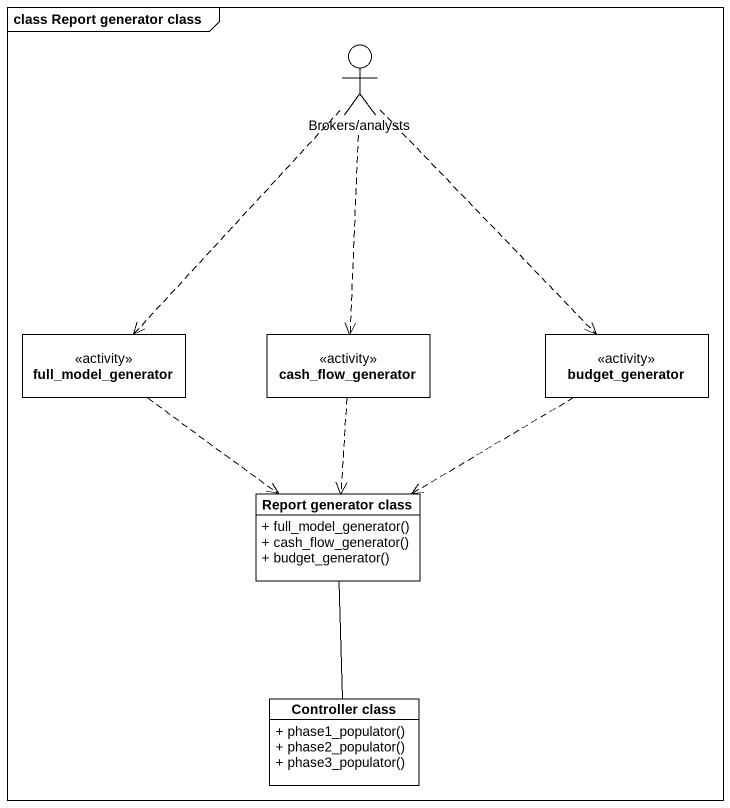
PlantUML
@startuml
mainframe class Report generator class
allowmixing
hide circle
hide empty members
skinparam classAttributeIconSize 0
actor "Brokers/analysts" as Brokers_analysts
class full_model_generator <<activity>>
class cash_flow_generator <<activity>>
class budget_generator <<activity>>
class "Report generator class" as Report_generator_class {
  + full_model_generator()
  + cash_flow_generator()
  + budget_generator()
}
class "Controller class" as Controller_class {
  + phase1_populator()
  + phase2_populator()
  + phase3_populator()
}
Brokers_analysts ..> full_model_generator
Brokers_analysts ..> cash_flow_generator
Brokers_analysts ..> budget_generator
full_model_generator ..> Report_generator_class
cash_flow_generator ..> Report_generator_class
budget_generator .left.> Report_generator_class
Controller_class -up- Report_generator_class
@enduml
